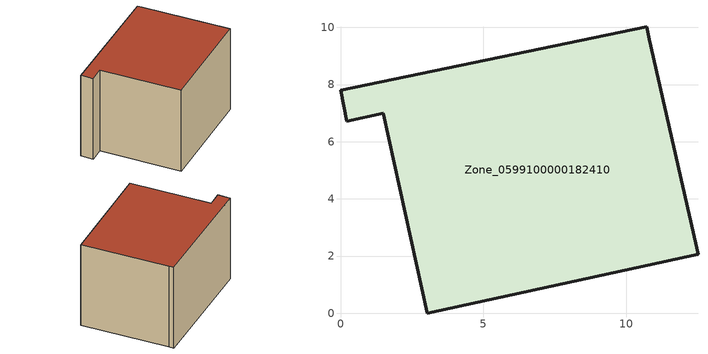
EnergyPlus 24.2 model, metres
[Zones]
Zone_0599100000182410
 floor ground (C_G): 1.5,6.99 0.22,6.72 0,7.8 10.71,10.02 10.8,9.59 12.51,2.06 3.04,0 z0
 wall outside (C_F): 10.71,10.02 0,7.8 0.22,6.72 1.5,6.99 3.04,0 12.51,2.06 10.8,9.59 10.71,10.02 z0:7.85
 roof outside (C_R): 12.51,2.06 10.8,9.59 10.71,10.02 0,7.8 0.22,6.72 1.5,6.99 3.04,0 z7.85
[BUILDING]
Pand.0599100000182410: North Axis=0; Terrain=City; Loads Convergence Tolerance Value=0.04; Temperature Convergence Tolerance Value=0.4; Solar Distribution=FullExterior; Maximum Number of Warmup Days=25; Minimum Number of Warmup Days=1
[Site:Location]
Rotterdam.The.Hague.AP_ZH_NLD Design_Conditions: Latitude=51.96; Longitude=4.45; Time Zone=1; Elevation=-4.5
[SITE:GROUNDTEMPERATURE:BUILDINGSURFACE]
18, 18, 18, 18, 18, 18, 18, 18, 18, 18, 18, 18
[MATERIAL] Thermal Absorptance=0.9; Solar Absorptance=0.7; Visible Absorptance=0.7
Name | Roughness | Thickness | Conductivity | Density | Specific Heat
G.TI.1946-1964 | MediumSmooth | 0.15 | 1 | 540 | 1210
F.TI.1946-1964 | Rough | 0.3 | 0.857143 | 1920 | 840
R.TI.1946-1964 | MediumRough | 0.2 | 0.277778 | 1500 | 1000
[CONSTRUCTION]
C_G: G.TI.1946-1964
C_F: F.TI.1946-1964
C_R: R.TI.1946-1964
[ZONE]
Zone_0599100000182410: Type=1; Multiplier=1; Ceiling Height=Autocalculate; Volume=Autocalculate; Floor Area=autocalculate; Part of Total Floor Area=Yes
[ZONEINFILTRATION:DESIGNFLOWRATE]
Infil_Zone_0599100000182410: Zone or ZoneList or Space or SpaceList=Zone_0599100000182410; Schedule=AlwaysOn; Design Flow Rate Calculation Method=Flow/Area; Flow Rate per Floor Area=0.003; Constant Term Coefficient=1; Temperature Term Coefficient=0; Velocity Term Coefficient=0; Velocity Squared Term Coefficient=0
[HVACTEMPLATE:ZONE:IDEALLOADSAIRSYSTEM]
Zone_0599100000182410: Maximum Heating Supply Air Temperature=50; Minimum Cooling Supply Air Temperature=13; Maximum Heating Supply Air Humidity Ratio=0.0156; Minimum Cooling Supply Air Humidity Ratio=0.0077; Heating Limit=NoLimit; Cooling Limit=NoLimit; Dehumidification Control Type=ConstantSensibleHeatRatio; Cooling Sensible Heat Ratio=0.7; Dehumidification Setpoint=60; Humidification Control Type=None; Humidification Setpoint=30; Outdoor Air Method=None; Outdoor Air Flow Rate per Person=0.00944; Outdoor Air Flow Rate per Zone Floor Area=0; Outdoor Air Flow Rate per Zone=0; Demand Controlled Ventilation Type=None; Outdoor Air Economizer Type=NoEconomizer; Heat Recovery Type=None; Sensible Heat Recovery Effectiveness=0.7; Latent Heat Recovery Effectiveness=0.65
[ZONECONTROL:THERMOSTAT]
ThermostatControl_Zone_0599100000182410: Zone or ZoneList=Zone_0599100000182410; Control Type Schedule=DualSetpointControlType; Control 1=Thermostat_Zone_0599100000182410; Temperature Difference Between Cutout And Setpoint=0
[THERMOSTATSETPOINT:DUALSETPOINT]
Thermostat_Zone_0599100000182410: Heating Setpoint Temperature Schedule=HeatingSetpoint_Zone_0599100000182410; Cooling Setpoint Temperature Schedule=CoolingSetpoint_Zone_0599100000182410
[SCHEDULE:COMPACT]
HeatingSetpoint_Zone_0599100000182410: Through: 12/31, For: AllDays, Until: 24:00, 21
CoolingSetpoint_Zone_0599100000182410: Through: 12/31, For: AllDays, Until: 24:00, 24
DualSetpointControlType: Through: 12/31, For: AllDays, Until: 24:00, 4
AlwaysOn: Through: 12/31, For: AllDays, Until: 24:00, 1
